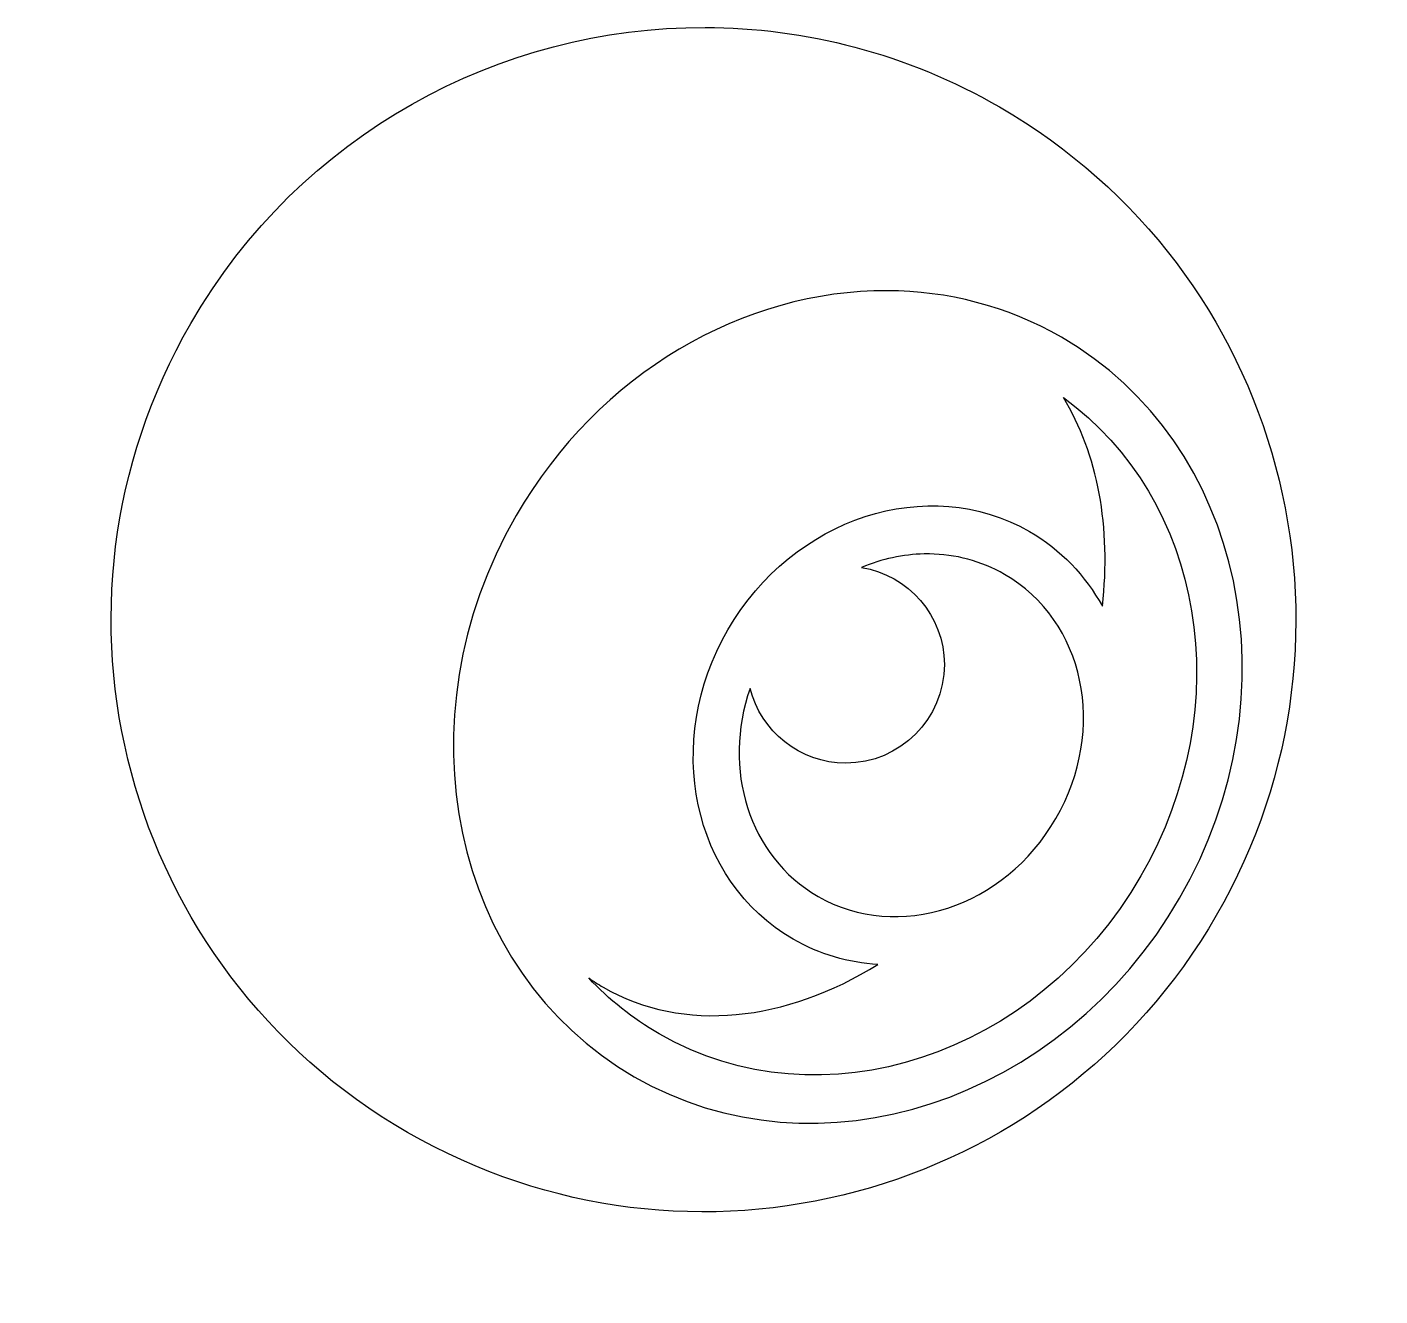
# Model space of a CAD drawing. Header units: centimetres. Extents: x -11.4 to 11.3, y -11.2 to 10.
import ezdxf

# ---------------------------------------------------------------- set-up
doc = ezdxf.new("R2010")
doc.units = ezdxf.units.CM
doc.header["$MEASUREMENT"] = 0
doc.layers.add('Layer 1', color=7, linetype='Continuous')

msp = doc.modelspace()

# ---------------------------------------------------------------- linework, layer by layer
at = {"layer": 'Layer 1'}
for points, knots in [([(-0.02973, 9.98803), (-3.45756, 9.99507), (-6.79157, 8.21824), (-8.63052, 5.03304), (-8.63052, 5.03304), (-11.36764, 0.29226), (-9.74839, -5.75918), (-5.00753, -8.49626), (-5.00753, -8.49626), (-0.26671, -11.23338), (5.78367, -9.60992), (8.52071, -4.86918), (8.52071, -4.86918), (11.25783, -0.1284), (9.63706, 5.92046), (4.89625, 8.65759), (4.89625, 8.65759), (3.34067, 9.55568), (1.64426, 9.98462), (-0.02973, 9.98799), (-0.02973, 9.98799), (-0.02973, 9.98799), (-0.02973, 9.98803), (-0.02973, 9.98803)], [0, 0, 0, 0, 0.14285714, 0.14285714, 0.14285714, 0.14285714, 0.28571429, 0.28571429, 0.28571429, 0.28571429, 0.42857143, 0.42857143, 0.42857143, 0.42857143, 0.57142857, 0.57142857, 0.57142857, 0.57142857, 0.71428571, 0.71428571, 0.71428571, 0.71428571, 1, 1, 1, 1]), ([(3.0175, 5.58401), (4.02481, 5.57979), (5.02373, 5.32902), (5.93207, 4.80491), (5.93207, 4.80491), (8.99165, 3.03946), (9.87836, -1.16721), (7.90713, -4.57957), (7.90713, -4.57957), (5.93598, -7.99167), (1.84561, -9.33076), (-1.21402, -7.56536), (-1.21402, -7.56536), (-4.27356, -5.79991), (-5.15841, -1.59016), (-3.18723, 1.82207), (-3.18723, 1.82207), (-1.80117, 4.22143), (0.63163, 5.59412), (3.01749, 5.58404), (3.01749, 5.58404), (3.01749, 5.58404), (3.0175, 5.58401), (3.0175, 5.58401)], [0, 0, 0, 0, 0.14285714, 0.14285714, 0.14285714, 0.14285714, 0.28571429, 0.28571429, 0.28571429, 0.28571429, 0.42857143, 0.42857143, 0.42857143, 0.42857143, 0.57142857, 0.57142857, 0.57142857, 0.57142857, 0.71428571, 0.71428571, 0.71428571, 0.71428571, 1, 1, 1, 1]), ([(5.9631, 3.79617), (6.54114, 2.85473), (6.76606, 1.62039), (6.61556, 0.30487), (6.61556, 0.30487), (6.33303, 0.81721), (5.92219, 1.25251), (5.39459, 1.55625), (5.39459, 1.55625), (3.70492, 2.52907), (1.4424, 1.7934), (0.35383, -0.08682), (0.35383, -0.08682), (-0.73486, -1.96692), (-0.24496, -4.29265), (1.4448, -5.26534), (1.4448, -5.26534), (1.88841, -5.52075), (2.37182, -5.65792), (2.86308, -5.68761), (2.86308, -5.68761), (1.32618, -6.63934), (-0.38541, -6.84554), (-1.73306, -6.0678), (-1.73306, -6.0678), (-1.81638, -6.01973), (-1.89684, -5.96816), (-1.97502, -5.91406), (-1.97502, -5.91406), (-1.63671, -6.27426), (-1.24391, -6.58942), (-0.79853, -6.84639), (-0.79853, -6.84639), (1.91173, -8.41027), (5.51359, -7.22856), (7.25968, -4.20592), (7.25968, -4.20592), (8.90583, -1.35629), (8.30768, 2.09933), (5.9631, 3.79617)], [0, 0, 0, 0, 0.09090909, 0.09090909, 0.09090909, 0.09090909, 0.18181818, 0.18181818, 0.18181818, 0.18181818, 0.27272727, 0.27272727, 0.27272727, 0.27272727, 0.36363636, 0.36363636, 0.36363636, 0.36363636, 0.45454545, 0.45454545, 0.45454545, 0.45454545, 0.54545455, 0.54545455, 0.54545455, 0.54545455, 0.63636364, 0.63636364, 0.63636364, 0.63636364, 0.72727273, 0.72727273, 0.72727273, 0.72727273, 0.81818182, 0.81818182, 0.81818182, 0.81818182, 1, 1, 1, 1]), ([(3.72356, 1.18007), (4.15679, 1.17488), (4.58657, 1.06482), (4.97915, 0.83885), (4.97915, 0.83885), (6.31916, 0.06739), (6.70289, -1.75389), (5.83955, -3.24495), (5.83955, -3.24495), (4.97625, -4.73601), (3.20026, -5.31949), (1.86016, -4.54802), (1.86016, -4.54802), (0.6981, -3.87903), (0.25765, -2.41727), (0.72415, -1.06832), (0.72415, -1.06832), (0.90387, -1.78404), (1.55579, -2.31974), (2.32472, -2.31974), (2.32472, -2.31974), (3.2307, -2.31974), (3.97286, -1.57623), (3.97286, -0.67055), (3.97286, -0.67055), (3.97286, 0.14498), (3.371, 0.82738), (2.58962, 0.95511), (2.58962, 0.95511), (2.92722, 1.09553), (3.28244, 1.17257), (3.63699, 1.17974), (3.63699, 1.17974), (3.66588, 1.18029), (3.69476, 1.18041), (3.72365, 1.18004), (3.72365, 1.18004), (3.72365, 1.18004), (3.72356, 1.18007), (3.72356, 1.18007)], [0, 0, 0, 0, 0.09090909, 0.09090909, 0.09090909, 0.09090909, 0.18181818, 0.18181818, 0.18181818, 0.18181818, 0.27272727, 0.27272727, 0.27272727, 0.27272727, 0.36363636, 0.36363636, 0.36363636, 0.36363636, 0.45454545, 0.45454545, 0.45454545, 0.45454545, 0.54545455, 0.54545455, 0.54545455, 0.54545455, 0.63636364, 0.63636364, 0.63636364, 0.63636364, 0.72727273, 0.72727273, 0.72727273, 0.72727273, 0.81818182, 0.81818182, 0.81818182, 0.81818182, 1, 1, 1, 1])]:
    msp.add_open_spline(points, degree=3, knots=knots, dxfattribs=at)

doc.saveas('drawing.dxf')
